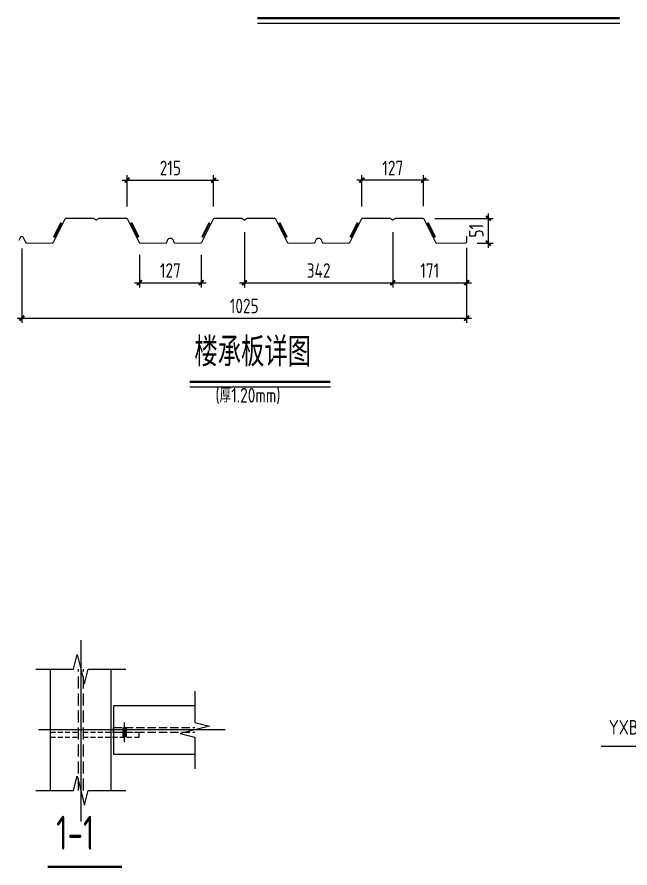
# Model space of a CAD drawing. Extents: x 180850 to 1400258, y 48356 to 327067.
# Drawn here: x 609206 to 628122, y 151399 to 177660 of the extents above; entities that cross this region are included whole.
import ezdxf
from ezdxf.enums import TextEntityAlignment as Align

# ---------------------------------------------------------------- set-up
doc = ezdxf.new("R2010")
doc.units = 0
doc.header["$LTSCALE"] = 1000
doc.linetypes.add('DASH', pattern=[0.35, 0.25, -0.1])
doc.linetypes.add('DASHED', pattern=[0.75, 0.5, -0.25])
for name, color, linetype in [('AXIS', 3, 'Continuous'), ('BOLT', 251, 'Continuous'), ('GL', 150, 'Continuous'), ('GZ', 50, 'Continuous'), ('NUM', 7, 'Continuous'), ('PZ', 202, 'Continuous'), ('S', 2, 'Continuous'), ('Steelx', 6, 'DASHED'), ('TEXT', 7, 'Continuous'), ('THICK', 6, 'Continuous'), ('THIN', 7, 'Continuous'), ('YCX', 90, 'Continuous')]:
    doc.layers.add(name, color=color, linetype=linetype)
doc.styles.add('TSSD_Dimension', font='Tssdeng.shx', dxfattribs={"width": 0.8, "bigfont": 'hztxt.shx'})
doc.styles.add('TSSD_Label', font='tssdeng.shx', dxfattribs={"width": 0.7, "bigfont": 'hztxt.shx'})
doc.styles.add('TSSD_Norm', font='tssdeng.shx', dxfattribs={"bigfont": 'hztxt.shx'})
doc.dimstyles.new('TSSD_200_150', dxfattribs={"dimtxt": 450, "dimasz": 150, "dimexe": 150, "dimexo": 375, "dimgap": 150, "dimtad": 1, "dimdec": 0, "dimlfac": 1.333333, "dimzin": 0, "dimdsep": 46, "dimtxsty": 'TSSD_Dimension', "dimblk": 'ARCHTICK', "dimblk1": 'ARCHTICK', "dimblk2": 'ARCHTICK', "dimcen": 0, "dimdle": 150, "dimclrt": 7, "dimadec": 0, "dimazin": 0, "dimtfac": 1, "dimtdec": 0, "dimtix": 1, "dimtmove": 2, "dimatfit": 3, "dimfxl": 1, "dimtolj": 1, "dimtzin": 0, "dimarcsym": 0})

# ---------------------------------------------------------------- blocks, each defined once
blk = doc.blocks.new('_ArchTick')
at = {"color": 0, "linetype": 'ByBlock', "const_width": 0.4}
blk.add_lwpolyline([(-0.5, -0.5), (0.5, 0.5)], dxfattribs=at)
blk = doc.blocks.new('*D174')
at = {"layer": 'AXIS', "color": 0, "lineweight": -2, "transparency": 16777216}
for p, q in [((623753, 170532), (623753, 171597)), ((622101, 171447), (623903, 171447)), ((623411, 170682), (623903, 170682))]:
    blk.add_line(p, q, dxfattribs=at)
at = {"layer": 'Defpoints', "color": 0, "transparency": 16777216}
for p in [(621726, 171447), (623753, 171447), (623036, 170682)]:
    blk.add_point(p, dxfattribs=at)
at = {"layer": 'AXIS', "color": 0, "lineweight": -2, "transparency": 16777216, "xscale": 150, "yscale": 150, "zscale": 150}
for p, rotation in [((623753, 171447), 90), ((623753, 170682), 270)]:
    blk.add_blockref('_ArchTick', p, dxfattribs=dict(at, rotation=rotation))
at = {"layer": 'AXIS', "color": 7, "transparency": 16777216, "insert": (623378, 171065), "char_height": 450, "attachment_point": 5, "rotation": 90, "style": 'TSSD_Dimension'}
blk.add_mtext('\\A1;51', dxfattribs=at)
blk = doc.blocks.new('*D175')
at = {"layer": 'AXIS', "color": 0, "lineweight": -2, "transparency": 16777216}
for p, q in [((616226, 171017), (616226, 169311)), ((620801, 171017), (620801, 169311)), ((616076, 169461), (620951, 169461))]:
    blk.add_line(p, q, dxfattribs=at)
at = {"layer": 'Defpoints', "color": 0, "transparency": 16777216}
for p in [(616226, 171392), (620801, 171392), (620801, 169461)]:
    blk.add_point(p, dxfattribs=at)
at = {"layer": 'AXIS', "color": 0, "lineweight": -2, "transparency": 16777216, "xscale": 150, "yscale": 150, "zscale": 150, "rotation": 180}
blk.add_blockref('_ArchTick', (616226, 169461), dxfattribs=at)
at = {"layer": 'AXIS', "color": 0, "lineweight": -2, "transparency": 16777216, "xscale": 150, "yscale": 150, "zscale": 150}
blk.add_blockref('_ArchTick', (620801, 169461), dxfattribs=at)
at = {"layer": 'AXIS', "color": 7, "transparency": 16777216, "insert": (618513, 169836), "char_height": 450, "attachment_point": 5, "style": 'TSSD_Dimension'}
blk.add_mtext('\\A1;342', dxfattribs=at)
blk = doc.blocks.new('*D176')
at = {"layer": 'AXIS', "color": 0, "lineweight": -2, "transparency": 16777216}
for p, q in [((612986, 170317), (612986, 169311)), ((614891, 170317), (614891, 169311)), ((612836, 169461), (615041, 169461))]:
    blk.add_line(p, q, dxfattribs=at)
at = {"layer": 'Defpoints', "color": 0, "transparency": 16777216}
for p in [(612986, 170692), (614891, 170692), (614891, 169461)]:
    blk.add_point(p, dxfattribs=at)
at = {"layer": 'AXIS', "color": 0, "lineweight": -2, "transparency": 16777216, "xscale": 150, "yscale": 150, "zscale": 150, "rotation": 180}
blk.add_blockref('_ArchTick', (612986, 169461), dxfattribs=at)
at = {"layer": 'AXIS', "color": 0, "lineweight": -2, "transparency": 16777216, "xscale": 150, "yscale": 150, "zscale": 150}
blk.add_blockref('_ArchTick', (614891, 169461), dxfattribs=at)
at = {"layer": 'AXIS', "color": 7, "transparency": 16777216, "insert": (613938, 169836), "char_height": 450, "attachment_point": 5, "style": 'TSSD_Dimension'}
blk.add_mtext('\\A1;127', dxfattribs=at)
blk = doc.blocks.new('*D177')
at = {"layer": 'AXIS', "color": 0, "lineweight": -2, "transparency": 16777216}
for p, q in [((609356, 170513), (609356, 168218)), ((623081, 170513), (623081, 168218)), ((609206, 168368), (623231, 168368))]:
    blk.add_line(p, q, dxfattribs=at)
at = {"layer": 'Defpoints', "color": 0, "transparency": 16777216}
for p in [(609356, 170888), (623081, 170888), (623081, 168368)]:
    blk.add_point(p, dxfattribs=at)
at = {"layer": 'AXIS', "color": 0, "lineweight": -2, "transparency": 16777216, "xscale": 150, "yscale": 150, "zscale": 150, "rotation": 180}
blk.add_blockref('_ArchTick', (609356, 168368), dxfattribs=at)
at = {"layer": 'AXIS', "color": 0, "lineweight": -2, "transparency": 16777216, "xscale": 150, "yscale": 150, "zscale": 150}
blk.add_blockref('_ArchTick', (623081, 168368), dxfattribs=at)
at = {"layer": 'AXIS', "color": 7, "transparency": 16777216, "insert": (616218, 168743), "char_height": 450, "attachment_point": 5, "style": 'TSSD_Dimension'}
blk.add_mtext('\\A1;1025', dxfattribs=at)
blk = doc.blocks.new('*D178')
at = {"layer": 'AXIS', "color": 0, "lineweight": -2, "transparency": 16777216}
for p, q in [((620801, 171017), (620801, 169311)), ((623081, 170532), (623081, 169311)), ((620651, 169461), (623231, 169461))]:
    blk.add_line(p, q, dxfattribs=at)
at = {"layer": 'Defpoints', "color": 0, "transparency": 16777216}
for p in [(620801, 171392), (623081, 170907), (623081, 169461)]:
    blk.add_point(p, dxfattribs=at)
at = {"layer": 'AXIS', "color": 0, "lineweight": -2, "transparency": 16777216, "xscale": 150, "yscale": 150, "zscale": 150, "rotation": 180}
blk.add_blockref('_ArchTick', (620801, 169461), dxfattribs=at)
at = {"layer": 'AXIS', "color": 0, "lineweight": -2, "transparency": 16777216, "xscale": 150, "yscale": 150, "zscale": 150}
blk.add_blockref('_ArchTick', (623081, 169461), dxfattribs=at)
at = {"layer": 'AXIS', "color": 7, "transparency": 16777216, "insert": (621941, 169836), "char_height": 450, "attachment_point": 5, "style": 'TSSD_Dimension'}
blk.add_mtext('\\A1;171', dxfattribs=at)
blk = doc.blocks.new('*D179')
at = {"layer": 'AXIS', "color": 0, "lineweight": -2, "transparency": 16777216}
for p, q in [((621903, 172625), (619698, 172625)), ((619848, 171812), (619848, 172775)), ((621753, 171822), (621753, 172775))]:
    blk.add_line(p, q, dxfattribs=at)
at = {"layer": 'Defpoints', "color": 0, "transparency": 16777216}
for p in [(619848, 172625), (619848, 171437), (621753, 171447)]:
    blk.add_point(p, dxfattribs=at)
at = {"layer": 'AXIS', "color": 0, "lineweight": -2, "transparency": 16777216, "xscale": 150, "yscale": 150, "zscale": 150, "rotation": 180}
blk.add_blockref('_ArchTick', (619848, 172625), dxfattribs=at)
at = {"layer": 'AXIS', "color": 0, "lineweight": -2, "transparency": 16777216, "xscale": 150, "yscale": 150, "zscale": 150}
blk.add_blockref('_ArchTick', (621753, 172625), dxfattribs=at)
at = {"layer": 'AXIS', "color": 7, "transparency": 16777216, "insert": (620801, 173000), "char_height": 450, "attachment_point": 5, "style": 'TSSD_Dimension'}
blk.add_mtext('\\A1;127', dxfattribs=at)
blk = doc.blocks.new('*D180')
at = {"layer": 'AXIS', "color": 0, "lineweight": -2, "transparency": 16777216}
for p, q in [((612453, 172625), (615423, 172625)), ((612603, 171812), (612603, 172775)), ((615273, 171812), (615273, 172775))]:
    blk.add_line(p, q, dxfattribs=at)
at = {"layer": 'Defpoints', "color": 0, "transparency": 16777216}
for p in [(615273, 172625), (612603, 171437), (615273, 171437)]:
    blk.add_point(p, dxfattribs=at)
at = {"layer": 'AXIS', "color": 0, "lineweight": -2, "transparency": 16777216, "xscale": 150, "yscale": 150, "zscale": 150, "rotation": 180}
blk.add_blockref('_ArchTick', (612603, 172625), dxfattribs=at)
at = {"layer": 'AXIS', "color": 0, "lineweight": -2, "transparency": 16777216, "xscale": 150, "yscale": 150, "zscale": 150}
blk.add_blockref('_ArchTick', (615273, 172625), dxfattribs=at)
at = {"layer": 'AXIS', "color": 7, "transparency": 16777216, "insert": (613938, 173000), "char_height": 450, "attachment_point": 5, "style": 'TSSD_Dimension'}
blk.add_mtext('\\A1;215', dxfattribs=at)

msp = doc.modelspace()

# ---------------------------------------------------------------- linework, layer by layer
at = {"layer": 'AXIS'}
for p, q in [((611177.84, 158429.88), (611177.84, 152838.38)), ((612527, 155285.44), (612527, 155885.44)), ((615633.84, 155660.44), (609865.34, 155660.44))]:
    msp.add_line(p, q, dxfattribs=at)
at = {"layer": 'BOLT', "const_width": 150}
msp.add_lwpolyline([(612527, 155735.44), (612527, 155435.44)], dxfattribs=at)
at = {"layer": 'GL'}
for p, q in [((612185.56, 156410.44), (612185.56, 154910.44)), ((612185.56, 156410.44), (614695.81, 156410.44)), ((612185.56, 154910.44), (614695.81, 154910.44))]:
    msp.add_line(p, q, dxfattribs=at)
at = {"layer": 'GL', "linetype": 'DASH'}
for p, q in [((612185.56, 155585.44), (612185.56, 155735.44)), ((612185.56, 155735.44), (614695.81, 155735.44)), ((612185.56, 155585.44), (614695.81, 155585.44))]:
    msp.add_line(p, q, dxfattribs=at)
at = {"layer": 'GL'}
msp.add_lwpolyline([(614695.81, 156860.44), (614695.81, 155885.44), (615145.81, 155772.94), (614245.81, 155547.94), (614695.81, 155435.44), (614695.81, 154460.44)], dxfattribs=at)
at = {"layer": 'GZ'}
for p, q in [((610240.34, 153785.44), (610240.34, 157535.44)), ((612115.34, 153785.44), (612115.34, 157535.44))]:
    msp.add_line(p, q, dxfattribs=at)
at = {"layer": 'GZ', "linetype": 'DASH', "ltscale": 1.5}
for p, q in [((611102.84, 153785.44), (611102.84, 157535.44)), ((611252.84, 153785.44), (611252.84, 157535.44))]:
    msp.add_line(p, q, dxfattribs=at)
at = {"layer": 'GZ'}
for points in [[(609790.34, 157535.44), (610952.84, 157535.44), (611065.34, 157985.44), (611290.34, 157085.44), (611402.84, 157535.44), (612565.34, 157535.44)], [(609790.34, 153785.44), (610952.84, 153785.44), (611065.34, 154235.44), (611290.34, 153335.44), (611402.84, 153785.44), (612565.34, 153785.44)]]:
    msp.add_lwpolyline(points, dxfattribs=at)
at = {"layer": 'NUM', "const_width": 75}
msp.add_lwpolyline([(610147.68, 151436.88), (612447.68, 151436.88)], dxfattribs=at)
at = {"layer": 'PZ', "linetype": 'DASHED', "ltscale": 0.3}
for p, q in [((610240.34, 155585.44), (611102.84, 155585.44)), ((611252.84, 155585.44), (612977.84, 155585.44)), ((610240.34, 155435.44), (611102.84, 155435.44)), ((611252.84, 155435.44), (612977.84, 155435.44))]:
    msp.add_line(p, q, dxfattribs=at)
at = {"layer": 'S', "const_width": 37.5}
msp.add_lwpolyline([(623080.88, 170907.01), (623080.88, 170727.01, -0.41421356), (623035.88, 170682.01), (622163.69, 170682.01, -0.28407904), (622123.44, 170706.88), (621765.82, 171422.13, 0.28407904), (621725.57, 171447.01), (620896.29, 171447.01, 0.14996431), (620871.06, 171439.26), (620800.88, 171391.72), (620730.7, 171439.26, 0.14996431), (620705.46, 171447.01), (619876.19, 171447.01, 0.28407904), (619835.94, 171422.13), (619478.32, 170706.88, -0.28407904), (619438.07, 170682.01), (618665.85, 170682.01, -0.32316506), (618623.15, 170712.83), (618604.05, 170770.36, 0.32316506), (618518.63, 170832.01), (618508.12, 170832.01, 0.32316506), (618422.71, 170770.36), (618403.61, 170712.83, -0.32316506), (618360.9, 170682.01), (617588.69, 170682.01, -0.28407904), (617548.44, 170706.88), (617190.82, 171422.13, 0.28407904), (617150.57, 171447.01), (616321.29, 171447.01, 0.14996431), (616296.06, 171439.26), (616225.88, 171391.72), (616155.7, 171439.26, 0.14996431), (616130.46, 171447.01), (615301.19, 171447.01, 0.28407904), (615260.94, 171422.13), (614903.32, 170706.88, -0.28407904), (614863.07, 170682.01), (614090.85, 170682.01, -0.32316506), (614048.15, 170712.83), (614029.05, 170770.36, 0.32316506), (613943.63, 170832.01), (613933.12, 170832.01, 0.32316506), (613847.71, 170770.36), (613828.61, 170712.83, -0.32316506), (613785.9, 170682.01), (613013.69, 170682.01, -0.28407904), (612973.44, 170706.88), (612615.82, 171422.13, 0.28407904), (612575.57, 171447.01), (611746.29, 171447.01, 0.14996431), (611721.06, 171439.26), (611650.88, 171391.72), (611580.7, 171439.26, 0.14996431), (611555.46, 171447.01), (610726.19, 171447.01, 0.28407904), (610685.94, 171422.13), (610328.32, 170706.88, -0.28407904), (610288.07, 170682.01), (609514.82, 170682.01, -0.28407904), (609474.57, 170706.88), (609396.31, 170863.39, 0.62003802), (609315.7, 170863.16), (609266.91, 170764.16)], format="xyb", dxfattribs=at)
at = {"layer": 'S', "const_width": 67.5}
for points in [[(610572.72, 171315.63), (610344.21, 170858.6)], [(612729.04, 171315.63), (612957.55, 170858.6)], [(615147.72, 171315.63), (614919.21, 170858.6)], [(617304.04, 171315.63), (617532.55, 170858.6)], [(619722.72, 171315.63), (619494.21, 170858.6)], [(621879.04, 171315.63), (622107.55, 170858.6)]]:
    msp.add_lwpolyline(points, dxfattribs=at)
at = {"layer": 'Steelx'}
for p, q in [((610240.34, 155435.44), (610240.34, 155585.44)), ((611252.84, 155435.44), (611252.84, 155585.44))]:
    msp.add_line(p, q, dxfattribs=at)
at = {"layer": 'Steelx', "ltscale": 0.3}
msp.add_line((612977.84, 155435.44), (612977.84, 155585.44), dxfattribs=at)
at = {"layer": 'THICK', "const_width": 75}
for points in [[(616626.92, 177622.04), (627805.27, 177622.04)], [(614535.94, 166402.13), (618876.06, 166402.13)]]:
    msp.add_lwpolyline(points, dxfattribs=at)
at = {"layer": 'THIN'}
for points in [[(616626.92, 177472.04), (627805.27, 177472.04)], [(614535.94, 166252.13), (618876.06, 166252.13)]]:
    msp.add_lwpolyline(points, dxfattribs=at)
at = {"layer": 'YCX'}
msp.add_line((632857.46, 155149.26), (627232.29, 155149.26), dxfattribs=at)

# ---------------------------------------------------------------- texts
at = {"layer": 'NUM', "style": 'TSSD_Norm', "width": 0.8}
msp.add_text('楼承板详图', height=900, dxfattribs=at).set_placement((614679.8, 166603.86), align=Align.BOTTOM_LEFT)
at = {"layer": 'TEXT'}
for s, height, style, width, p in [('(厚1.20mm)', 450, 'TSSD_Norm', 0.8, (615330.63, 165627.37)), ('1-1', 1050, 'TSSD_Label', 0.7, (610415.11, 151646.88))]:
    msp.add_text(s, height=height, dxfattribs=dict(at, style=style, width=width)).set_placement(p, align=Align.BOTTOM_LEFT)
at = {"layer": 'TEXT', "style": 'TSSD_Norm', "width": 0.8}
msp.add_text('YXB51-342-1025 型楼承板', height=450, dxfattribs=at).set_placement((630010.23, 155380.08), align=Align.BOTTOM_CENTER)

# ---------------------------------------------------------------- dimensions: what is measured, and where the dimension line sits
at = {"layer": 'AXIS'}
for base, p1, p2, text, picture, middle in [((615273.38, 172625.09), (612603.38, 171437.38), (615273.38, 171437.38), '215', '*D180', (613938.38, 173000.09)), ((619848.38, 172625.09), (621753.38, 171447.01), (619848.38, 171437.38), '127', '*D179', (620800.88, 173000.09)), ((620800.88, 169460.66), (616225.88, 171391.72), (620800.88, 171391.72), '342', '*D175', (618513.38, 169835.66)), ((623080.88, 169460.66), (620800.88, 171391.72), (623080.88, 170907.01), '171', '*D178', (621940.88, 169835.66)), ((623080.88, 168367.63), (609355.93, 170888.27), (623080.88, 170888.27), '1025', '*D177', (616218.4, 168742.63)), ((614890.88, 169460.66), (612985.88, 170691.63), (614890.88, 170691.63), '127', '*D176', (613938.38, 169835.66))]:
    dim = msp.add_linear_dim(base=base, p1=p1, p2=p2, text=text, dimstyle='TSSD_200_150', dxfattribs=at)
    dim.commit()
    dim.dimension.update_dxf_attribs({"geometry": picture, "text_midpoint": middle})
dim = msp.add_linear_dim(base=(623752.95, 171447.01), p1=(623035.88, 170682.01), p2=(621725.57, 171447.01), angle=90, text='51', dimstyle='TSSD_200_150', dxfattribs=at)
dim.commit()
dim.dimension.update_dxf_attribs({"geometry": '*D174', "text_midpoint": (623377.95, 171064.51)})

doc.saveas('drawing.dxf')
